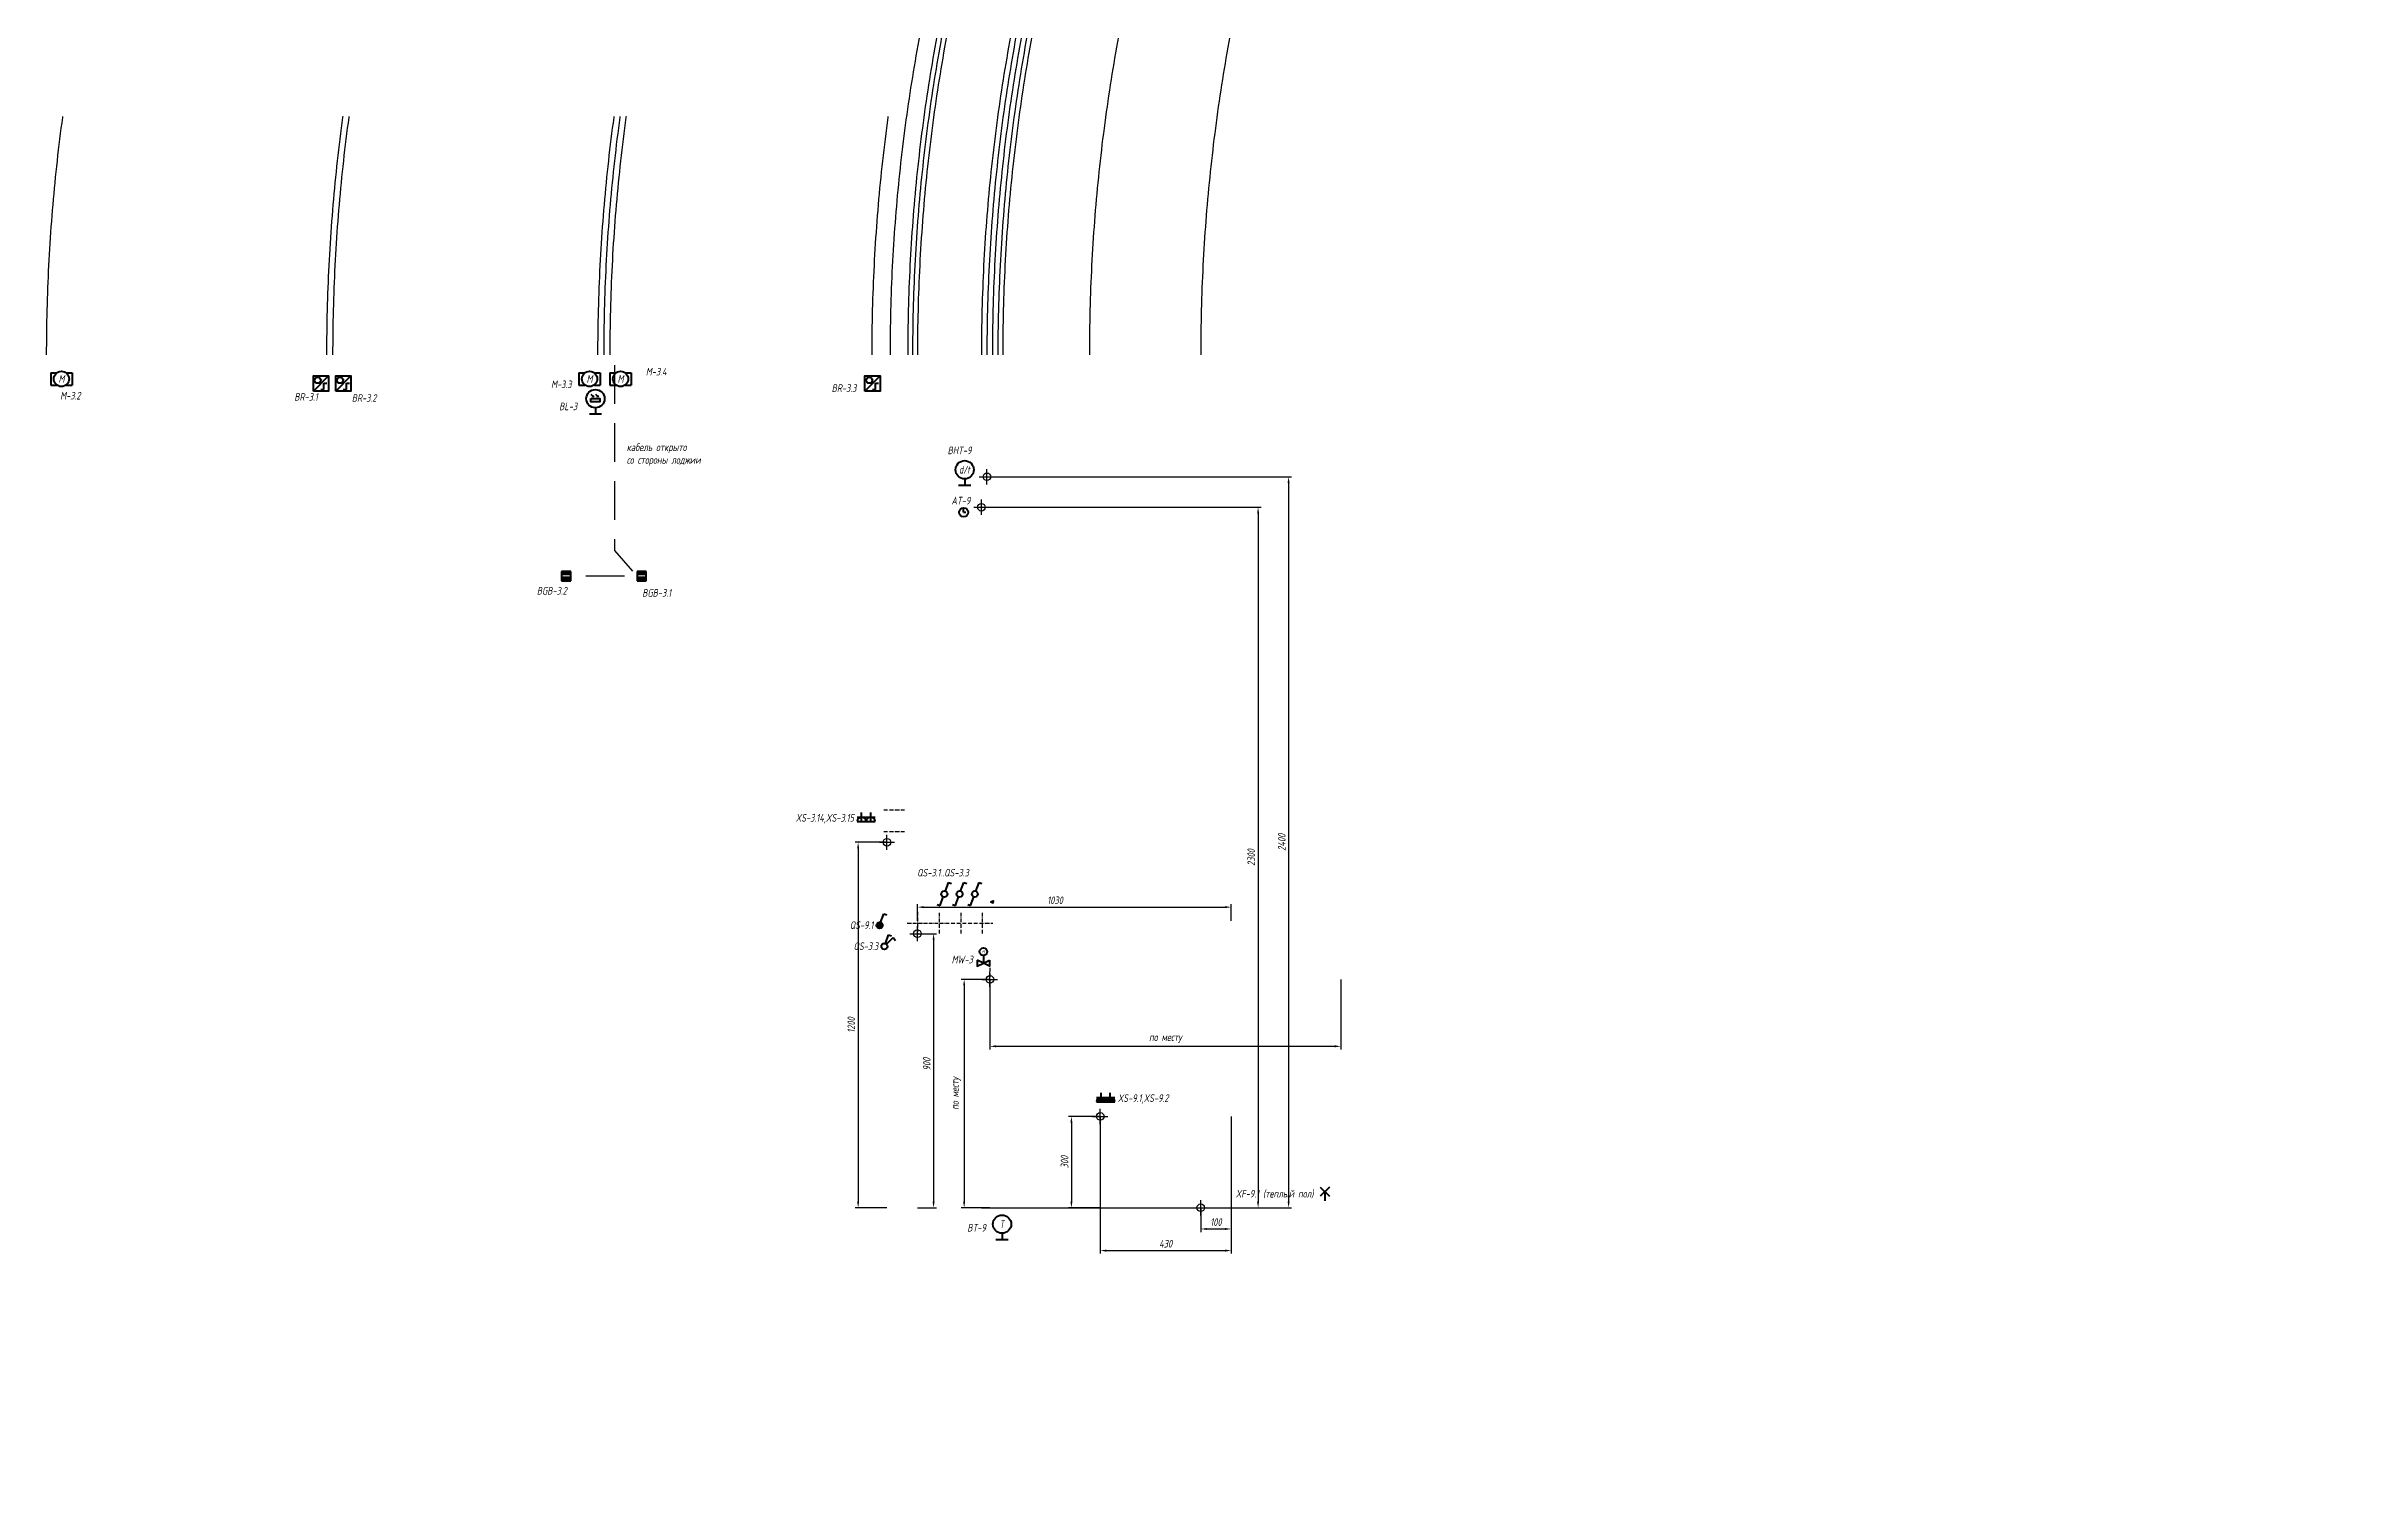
# Model space of a CAD drawing. Header units: millimetres. Extents: x -7022 to 24250, y -3577 to 31792.
# Drawn here: x -6872 to 729, y 22405 to 27099 of the extents above; entities that cross this region are included whole.
import ezdxf
from ezdxf.enums import TextEntityAlignment as Align

# ---------------------------------------------------------------- set-up
doc = ezdxf.new("R2010")
doc.units = ezdxf.units.MM
doc.header["$PDMODE"] = 34
doc.header["$PDSIZE"] = 25
doc.linetypes.add('ACAD_ISO10W100', pattern=[18.5, 12, -3, 0.5, -3])
doc.linetypes.add('DASHED', pattern=[19.05, 12.7, -6.35])
doc.layers.add('02 ЭОМ и СС', color=7, linetype='Continuous')
doc.layers.add('11 Привязка размеры', color=7, linetype='Continuous')
doc.layers.add('100 noprint', color=1, linetype='Continuous', plot=False)
doc.styles.get("Standard").update_dxf_attribs({"font": ''})
doc.styles.add('ГОСТ-ISOCPEUR', font='isocpeui.ttf', dxfattribs={"width": 0.8})
doc.styles.get('Standard').set_extended_font_data('Ubuntu')
doc.dimstyles.new('ISO-25', dxfattribs={"dimtxt": 2.5, "dimasz": 2.5, "dimexe": 1.25, "dimexo": 0.625, "dimtad": 1, "dimtxsty": 'Standard', "dimcen": 2.5, "dimadec": 0, "dimazin": 0, "dimtfac": 1, "dimtmove": 0, "dimatfit": 3, "dimfxl": 1, "dimarcsym": 0})

# ---------------------------------------------------------------- blocks, each defined once
blk = doc.blocks.new('*D31')
at = {"layer": '11 Привязка размеры', "color": 0, "lineweight": -2}
for p, q in [((-3412.2, 23585.1), (-3412.2, 23134.5)), ((-2982.2, 23585.1), (-2982.2, 23134.5)), ((-3392.2, 23144.5), (-3002.2, 23144.5))]:
    blk.add_line(p, q, dxfattribs=at)
at = {"layer": '11 Привязка размеры', "color": 0}
for points in [[(-3392.2, 23147.8), (-3392.2, 23141.1), (-3412.2, 23144.5)], [(-3002.2, 23141.1), (-3002.2, 23147.8), (-2982.2, 23144.5)]]:
    blk.add_solid(points, dxfattribs=at)
at = {"layer": 'Defpoints', "color": 0}
for p in [(-3412.2, 23585.1), (-2982.2, 23585.1), (-2982.2, 23144.5)]:
    blk.add_point(p, dxfattribs=at)
at = {"layer": '11 Привязка размеры', "color": 0, "insert": (-3197.2, 23167), "char_height": 25, "attachment_point": 5, "style": 'ГОСТ-ISOCPEUR'}
blk.add_mtext('430', dxfattribs=at)
blk = doc.blocks.new('*D32')
at = {"layer": '11 Привязка размеры', "color": 0, "lineweight": -2}
for p, q in [((-3412.2, 23585.1), (-3516.7, 23585.1)), ((-3506.7, 23565.1), (-3506.7, 23305.1)), ((-3412.2, 23285.1), (-3516.7, 23285.1))]:
    blk.add_line(p, q, dxfattribs=at)
at = {"layer": '11 Привязка размеры', "color": 0}
for points in [[(-3503.4, 23565.1), (-3510, 23565.1), (-3506.7, 23585.1)], [(-3510, 23305.1), (-3503.4, 23305.1), (-3506.7, 23285.1)]]:
    blk.add_solid(points, dxfattribs=at)
at = {"layer": 'Defpoints', "color": 0}
for p in [(-3412.2, 23585.1), (-3506.7, 23285.1), (-3412.2, 23285.1)]:
    blk.add_point(p, dxfattribs=at)
at = {"layer": '11 Привязка размеры', "color": 0, "insert": (-3529.2, 23435.1), "char_height": 25, "attachment_point": 5, "rotation": 90, "style": 'ГОСТ-ISOCPEUR'}
blk.add_mtext('300', dxfattribs=at)
blk = doc.blocks.new('*D33')
at = {"layer": '11 Привязка размеры', "color": 0, "lineweight": -2}
for p, q in [((-3082.2, 23285.1), (-3082.2, 23205.5)), ((-2982.2, 23285.1), (-2982.2, 23205.5)), ((-3062.2, 23215.5), (-3002.2, 23215.5))]:
    blk.add_line(p, q, dxfattribs=at)
at = {"layer": '11 Привязка размеры', "color": 0}
for points in [[(-3062.2, 23218.9), (-3062.2, 23212.2), (-3082.2, 23215.5)], [(-3002.2, 23212.2), (-3002.2, 23218.9), (-2982.2, 23215.5)]]:
    blk.add_solid(points, dxfattribs=at)
at = {"layer": 'Defpoints', "color": 0}
for p in [(-3082.2, 23285.1), (-2982.2, 23285.1), (-2982.2, 23215.5)]:
    blk.add_point(p, dxfattribs=at)
at = {"layer": '11 Привязка размеры', "color": 0, "insert": (-3032.2, 23238), "char_height": 25, "attachment_point": 5, "style": 'ГОСТ-ISOCPEUR'}
blk.add_mtext('100', dxfattribs=at)
blk = doc.blocks.new('*D34')
at = {"layer": '11 Привязка размеры', "color": 0, "lineweight": -2}
for p, q in [((-4012.2, 24185.1), (-3949.1, 24185.1)), ((-3959.1, 24165.1), (-3959.1, 23305.1)), ((-4012.2, 23285.1), (-3949.1, 23285.1))]:
    blk.add_line(p, q, dxfattribs=at)
at = {"layer": '11 Привязка размеры', "color": 0}
for points in [[(-3955.8, 24165.1), (-3962.5, 24165.1), (-3959.1, 24185.1)], [(-3962.5, 23305.1), (-3955.8, 23305.1), (-3959.1, 23285.1)]]:
    blk.add_solid(points, dxfattribs=at)
at = {"layer": 'Defpoints', "color": 0}
for p in [(-4012.2, 24185.1), (-4012.2, 23285.1), (-3959.1, 23285.1)]:
    blk.add_point(p, dxfattribs=at)
at = {"layer": '11 Привязка размеры', "color": 0, "insert": (-3981.6, 23756.3), "char_height": 25, "attachment_point": 5, "rotation": 90, "style": 'ГОСТ-ISOCPEUR'}
blk.add_mtext('900', dxfattribs=at)
blk = doc.blocks.new('*D35')
at = {"layer": '11 Привязка размеры', "color": 0, "lineweight": -2}
for p, q in [((-4012.2, 24227.6), (-4012.2, 24282.2)), ((-3992.2, 24272.2), (-3002.2, 24272.2)), ((-2982.2, 24227.6), (-2982.2, 24282.2))]:
    blk.add_line(p, q, dxfattribs=at)
at = {"layer": '11 Привязка размеры', "color": 0}
for points in [[(-3992.2, 24275.5), (-3992.2, 24268.8), (-4012.2, 24272.2)], [(-3002.2, 24268.8), (-3002.2, 24275.5), (-2982.2, 24272.2)]]:
    blk.add_solid(points, dxfattribs=at)
at = {"layer": 'Defpoints', "color": 0}
for p in [(-2982.2, 24272.2), (-4012.2, 24227.6), (-2982.2, 24227.6)]:
    blk.add_point(p, dxfattribs=at)
at = {"layer": '11 Привязка размеры', "color": 0, "insert": (-3560.4, 24294.7), "char_height": 25, "attachment_point": 5, "style": 'ГОСТ-ISOCPEUR'}
blk.add_mtext('1030', dxfattribs=at)
blk = doc.blocks.new('геркон')
at = {"lineweight": -2}
for points in [[(3, 2), (3, 3), (0, 3), (0, 2)], [(3, 0), (3, 1), (0, 1), (0, 0)]]:
    blk.add_hatch(color=0, dxfattribs=at).paths.add_polyline_path(points)
at = {"color": 0, "lineweight": -2}
for p, q in [((0, 0), (0, 3)), ((0, 3), (3, 3)), ((0, 2), (3, 2)), ((0, 1), (3, 1)), ((3, 0), (0, 0)), ((3, 3), (3, 0))]:
    blk.add_line(p, q, dxfattribs=at)
blk = doc.blocks.new('*D39')
at = {"layer": '11 Привязка размеры', "color": 0, "lineweight": -2}
for p, q in [((-4112.2, 24485.1), (-4216.9, 24485.1)), ((-4206.9, 24465.1), (-4206.9, 23305.1)), ((-4112.2, 23285.1), (-4216.9, 23285.1))]:
    blk.add_line(p, q, dxfattribs=at)
at = {"layer": '11 Привязка размеры', "color": 0}
for points in [[(-4203.6, 24465.1), (-4210.2, 24465.1), (-4206.9, 24485.1)], [(-4210.2, 23305.1), (-4203.6, 23305.1), (-4206.9, 23285.1)]]:
    blk.add_solid(points, dxfattribs=at)
at = {"layer": 'Defpoints', "color": 0}
for p in [(-4112.2, 24485.1), (-4206.9, 23285.1), (-4112.2, 23285.1)]:
    blk.add_point(p, dxfattribs=at)
at = {"layer": '11 Привязка размеры', "color": 0, "insert": (-4229.4, 23885.1), "char_height": 25, "attachment_point": 5, "rotation": 90, "style": 'ГОСТ-ISOCPEUR'}
blk.add_mtext('1200', dxfattribs=at)
blk = doc.blocks.new('*D40')
at = {"layer": '11 Привязка размеры', "color": 0, "lineweight": -2}
for p, q in [((-3802.2, 25585.1), (-2883.8, 25585.1)), ((-2893.8, 25565.1), (-2893.8, 23305.1)), ((-3802.2, 23285.1), (-2883.8, 23285.1))]:
    blk.add_line(p, q, dxfattribs=at)
at = {"layer": '11 Привязка размеры', "color": 0}
for points in [[(-2890.5, 25565.1), (-2897.1, 25565.1), (-2893.8, 25585.1)], [(-2897.1, 23305.1), (-2890.5, 23305.1), (-2893.8, 23285.1)]]:
    blk.add_solid(points, dxfattribs=at)
at = {"layer": 'Defpoints', "color": 0}
for p in [(-3802.2, 25585.1), (-3802.2, 23285.1), (-2893.8, 23285.1)]:
    blk.add_point(p, dxfattribs=at)
at = {"layer": '11 Привязка размеры', "color": 0, "insert": (-2916.3, 24435.1), "char_height": 25, "attachment_point": 5, "rotation": 90, "style": 'ГОСТ-ISOCPEUR'}
blk.add_mtext('2300', dxfattribs=at)
blk = doc.blocks.new('*D41')
at = {"layer": '11 Привязка размеры', "color": 0, "lineweight": -2}
for p, q in [((-3784.2, 25685.1), (-2783.6, 25685.1)), ((-2793.6, 25665.1), (-2793.6, 23305.1)), ((-3801.6, 23285.1), (-2783.6, 23285.1))]:
    blk.add_line(p, q, dxfattribs=at)
at = {"layer": '11 Привязка размеры', "color": 0}
for points in [[(-2790.3, 25665.1), (-2796.9, 25665.1), (-2793.6, 25685.1)], [(-2796.9, 23305.1), (-2790.3, 23305.1), (-2793.6, 23285.1)]]:
    blk.add_solid(points, dxfattribs=at)
at = {"layer": 'Defpoints', "color": 0}
for p in [(-3784.2, 25685.1), (-3801.6, 23285.1), (-2793.6, 23285.1)]:
    blk.add_point(p, dxfattribs=at)
at = {"layer": '11 Привязка размеры', "color": 0, "insert": (-2816.1, 24485.1), "char_height": 25, "attachment_point": 5, "rotation": 90, "style": 'ГОСТ-ISOCPEUR'}
blk.add_mtext('2400', dxfattribs=at)
blk = doc.blocks.new('*D42')
at = {"layer": '11 Привязка размеры', "color": 0, "lineweight": -2}
for p, q in [((-3774.2, 24035.1), (-3774.2, 23805.2)), ((-2622.2, 24035.1), (-2622.2, 23805.2)), ((-3754.2, 23815.2), (-2642.2, 23815.2))]:
    blk.add_line(p, q, dxfattribs=at)
at = {"layer": '11 Привязка размеры', "color": 0}
for points in [[(-3754.2, 23818.6), (-3754.2, 23811.9), (-3774.2, 23815.2)], [(-2642.2, 23811.9), (-2642.2, 23818.6), (-2622.2, 23815.2)]]:
    blk.add_solid(points, dxfattribs=at)
at = {"layer": 'Defpoints', "color": 0}
for p in [(-3774.2, 24035.1), (-2622.2, 24035.1), (-2622.2, 23815.2)]:
    blk.add_point(p, dxfattribs=at)
at = {"layer": '11 Привязка размеры', "color": 0, "insert": (-3198.2, 23841.9), "char_height": 25, "attachment_point": 5, "style": 'ГОСТ-ISOCPEUR'}
blk.add_mtext('по месту', dxfattribs=at)
blk = doc.blocks.new('*D43')
at = {"layer": '11 Привязка размеры', "color": 0, "lineweight": -2}
for p, q in [((-3774.2, 24035.1), (-3868.8, 24035.1)), ((-3858.8, 24015.1), (-3858.8, 23305.1)), ((-3774.2, 23285.1), (-3868.8, 23285.1))]:
    blk.add_line(p, q, dxfattribs=at)
at = {"layer": '11 Привязка размеры', "color": 0}
for points in [[(-3855.5, 24015.1), (-3862.2, 24015.1), (-3858.8, 24035.1)], [(-3862.2, 23305.1), (-3855.5, 23305.1), (-3858.8, 23285.1)]]:
    blk.add_solid(points, dxfattribs=at)
at = {"layer": 'Defpoints', "color": 0}
for p in [(-3774.2, 24035.1), (-3858.8, 23285.1), (-3774.2, 23285.1)]:
    blk.add_point(p, dxfattribs=at)
at = {"layer": '11 Привязка размеры', "color": 0, "insert": (-3885.5, 23660.1), "char_height": 25, "attachment_point": 5, "rotation": 90, "style": 'ГОСТ-ISOCPEUR'}
blk.add_mtext('по месту', dxfattribs=at)
blk = doc.blocks.new('розетка скрытая трехполюсная')
at = {"color": 0, "lineweight": -2}
for p, q in [((-1.5, 1.5), (1.5, 1.5)), ((-1.5, 0), (1.5, 0)), ((0, 0), (0, 3))]:
    blk.add_line(p, q, dxfattribs=at)
blk.add_arc((0, 0), 1.5, 0, 180, dxfattribs=at)
blk = doc.blocks.new('кнопка 2')
at = {"color": 0, "lineweight": -2}
for p, q in [((0.35, 0.94), (1.39, 3.78)), ((0.71, 0.71), (2.93, 2.93)), ((1.39, 3.78), (2.34, 3.45)), ((2.93, 2.93), (3.66, 2))]:
    blk.add_line(p, q, dxfattribs=at)
blk.add_circle((0, 0), 1, dxfattribs=at)
blk = doc.blocks.new('кнопка 1 открытая IP44')
at = {"lineweight": -2}
blk.add_hatch(color=0, dxfattribs=at).paths.add_polyline_path([(-1, 0, 1), (1, 0, 1)])
at = {"color": 0, "lineweight": -2}
for p, q in [((0.35, 0.94), (1.39, 3.78)), ((1.39, 3.78), (2.34, 3.45))]:
    blk.add_line(p, q, dxfattribs=at)
blk.add_circle((0, 0), 1, dxfattribs=at)
blk = doc.blocks.new('кнопка жалюзи')
at = {"color": 0, "lineweight": -2}
for p, q in [((0.35, 0.94), (1.39, 3.78)), ((1.39, 3.78), (2.34, 3.45)), ((-2.34, -3.45), (-1.39, -3.78)), ((-1.39, -3.78), (-0.35, -0.94))]:
    blk.add_line(p, q, dxfattribs=at)
blk.add_circle((0, 0), 1, dxfattribs=at)
blk = doc.blocks.new('вентиль с электроприводом')
at = {"color": 0, "linetype": 'DASHED', "lineweight": -2}
blk.add_line((0, 2.5), (0, 0), dxfattribs=at)
at = {"color": 0, "lineweight": -2}
for points in [[(-2, 1), (-2, -1), (0, 0), (-2, 1)], [(2, 1), (2, -1), (0, 0), (2, 1)]]:
    blk.add_lwpolyline(points, dxfattribs=at)
blk.add_circle((0, 3.75), 1.25, dxfattribs=at)
at = {"color": 0, "lineweight": -2, "style": 'ГОСТ-ISOCPEUR', "width": 0.8}
blk.add_text('M', height=1, rotation=360, dxfattribs=at).set_placement((0, 3.75), align=Align.MIDDLE_CENTER)
blk = doc.blocks.new('датчик температуры')
at = {"color": 0, "lineweight": -2}
for p, q in [((-2, 0), (2, 0)), ((0, 2), (0, 0))]:
    blk.add_line(p, q, dxfattribs=at)
blk.add_circle((0, 5), 3, dxfattribs=at)
at = {"color": 0, "lineweight": -2, "style": 'ГОСТ-ISOCPEUR', "width": 0.6}
blk.add_text('T', height=2.5, rotation=360, dxfattribs=at).set_placement((-0.01, 5), align=Align.MIDDLE_CENTER)
blk = doc.blocks.new('часы')
at = {"color": 0, "lineweight": -2}
for q in [(9893.5, 982.52), (9894.25, 981.52)]:
    blk.add_line((9893.5, 981.52), q, dxfattribs=at)
blk.add_circle((9893.5, 981.52), 1.5, dxfattribs=at)
blk = doc.blocks.new('датчик температуры и влажности')
at = {"color": 0, "lineweight": -2}
for p, q in [((-2, 0), (2, 0)), ((0, 2), (0, 0))]:
    blk.add_line(p, q, dxfattribs=at)
blk.add_circle((0, 5), 3, dxfattribs=at)
at = {"color": 0, "lineweight": -2, "style": 'ГОСТ-ISOCPEUR', "width": 0.6}
blk.add_text('d/t', height=2.5, rotation=360, dxfattribs=at).set_placement((-0.01, 5), align=Align.MIDDLE_CENTER)
blk = doc.blocks.new('розетка скрытая трехполюсная IP54')
at = {"lineweight": -2}
h = blk.add_hatch(color=0, dxfattribs=at)
h.paths.add_polyline_path([(0, 0), (0, 1.5, 0.414214), (-1.5, 0)])
h.paths.add_polyline_path([(1.5, 0, 0.414214), (0, 1.5), (0, 0)])
at = {"color": 0, "lineweight": -2}
for p, q in [((-1.5, 1.5), (1.5, 1.5)), ((-1.5, 0), (1.5, 0)), ((0, 0), (0, 3))]:
    blk.add_line(p, q, dxfattribs=at)
blk.add_arc((0, 0), 1.5, 0, 180, dxfattribs=at)
blk = doc.blocks.new('стац. точка')
at = {"color": 0, "lineweight": -2}
for p, q in [((-1.5, 1.5), (1.5, -1.5)), ((1.5, 1.5), (-1.5, -1.5)), ((0, 0), (0, -3))]:
    blk.add_line(p, q, dxfattribs=at)
blk = doc.blocks.new('фотоэлемент')
at = {"color": 0, "lineweight": -2}
for p, q in [((-2, 0), (2, 0)), ((-1.48, 6.52), (-0.51, 5.55)), ((-0.51, 5.55), (-1.02, 5.74)), ((-0.51, 5.55), (-0.7, 6.06)), ((0, 2), (0, 0)), ((0.02, 6.52), (0.99, 5.55)), ((0.99, 5.55), (0.48, 5.74)), ((0.99, 5.55), (0.8, 6.06))]:
    blk.add_line(p, q, dxfattribs=at)
blk.add_lwpolyline([(-1.5, 5), (1.5, 5), (1.5, 4), (-1.5, 4)], close=True, dxfattribs=at)
blk.add_circle((0, 5), 3, dxfattribs=at)
blk = doc.blocks.new('электродвигатель')
at = {"color": 0, "lineweight": -2}
for p, q in [((0, 4), (0, 0)), ((0, 4), (2, 4)), ((0, 0), (2, 0)), ((5, 4), (7, 4)), ((5, 0), (7, 0)), ((7, 4), (7, 0))]:
    blk.add_line(p, q, dxfattribs=at)
blk.add_circle((3.5, 2), 2.5, dxfattribs=at)
at = {"color": 0, "lineweight": -2, "style": 'ГОСТ-ISOCPEUR', "width": 0.8}
blk.add_text('M', height=2.5, rotation=360, dxfattribs=at).set_placement((3.5, 2), align=Align.MIDDLE_CENTER)
blk = doc.blocks.new('энкодер')
at = {"color": 0, "lineweight": -2}
for p, q in [((0, 0), (5, 5)), ((2.43, 3.56), (2.2, 3.9)), ((2.43, 3.56), (2.66, 3.9)), ((2.48, 0.56), (3.48, 0.56)), ((3.48, 0.56), (3.48, 2.56)), ((3.48, 2.56), (4.48, 2.56))]:
    blk.add_line(p, q, dxfattribs=at)
blk.add_lwpolyline([(0, 0), (0, 5), (5, 5), (5, 0)], close=True, dxfattribs=at)
blk.add_circle((1.43, 3.56), 1, dxfattribs=at)

msp = doc.modelspace()

# ---------------------------------------------------------------- linework, layer by layer
at = {"layer": '02 ЭОМ и СС', "linetype": 'DASHED', "ltscale": 10, "flags": 128}
msp.add_lwpolyline([(-5006.4, 26052.1), (-5006.4, 25442.9), (-4932.7, 25359), (-5150.6, 25359)], dxfattribs=at)
at = {"layer": '02 ЭОМ и СС', "color": 1}
for centre in [(-3769.3, 24289.3), (-3769.3, 24289.3), (-3764.8, 24287), (-3764.8, 24287), (-3764.5, 24291.9), (-3764.5, 24291.9)]:
    msp.add_circle(centre, 2.4, dxfattribs=at)
at = {"layer": '100 noprint', "color": 1, "linetype": 'ACAD_ISO10W100', "lineweight": -2, "ltscale": 100, "flags": 128}
for points in [[(4541.2, 13630.1), (4541.2, 26085.1, 1), (-6872.2, 26085.1)], [(5461.2, 13630.1), (5461.2, 26085.1, 1), (-5952.2, 26085.1)], [(5481.2, 13630.1), (5481.2, 26085.1, 1), (-5932.2, 26085.1)], [(6351.2, 13630.1), (6351.2, 26085.1, 1), (-5062.2, 26085.1)], [(6371.2, 13630.1), (6371.2, 26085.1, 1), (-5042.2, 26085.1)], [(6391.2, 13630.1), (6391.2, 26085.1, 1), (-5022.2, 26085.1)], [(7251.2, 13630.1), (7251.2, 26085.1, 1), (-4162.2, 26085.1)], [(7369.2, 13240.1), (7369.2, 26085.1, 1), (-4044.2, 26085.1)], [(7385.2, 13240.1), (7385.2, 26085.1, 1), (-4028.2, 26085.1)], [(7401.2, 13240.1), (7401.2, 26085.1, 1), (-4012.2, 26085.1)], [(7611.2, 13240.1), (7611.2, 26085.1, 1), (-3802.2, 26085.1)], [(7629.2, 13240.1), (7629.2, 26085.1, 1), (-3784.2, 26085.1)], [(7647.2, 13240.1), (7647.2, 26085.1, 1), (-3766.2, 26085.1)], [(7665.2, 13240.1), (7665.2, 26085.1, 1), (-3748.2, 26085.1)], [(7681.2, 13240.1), (7681.2, 26085.1, 1), (-3732.2, 26085.1)], [(7965.7, 13240.1), (7965.7, 26085.1, 1), (-3447.7, 26085.1)], [(8331.2, 13240.1), (8331.2, 26085.1, 1), (-3082.2, 26085.1)]]:
    msp.add_lwpolyline(points, format="xyb", dxfattribs=at)
at = {"layer": '100 noprint', "color": 1, "linetype": 'ACAD_ISO10W100', "lineweight": -2, "ltscale": 100}
msp.add_lwpolyline([(7191.2, 13630.1), (7191.2, 26085.1, 1), (-4102.2, 26085.1)], format="xyb", dxfattribs=at)
at = {"layer": '11 Привязка размеры', "linetype": 'ACAD_ISO10W100'}
for p, q in [((-4055.2, 24590.1), (-4122.2, 24590.1)), ((-4055.2, 24590.1), (-4122.2, 24590.1)), ((-4055.2, 24519.1), (-4122.2, 24519.1)), ((-4055.2, 24519.1), (-4122.2, 24519.1)), ((-4012.2, 24257), (-4012.2, 24181.2)), ((-4012.2, 24257), (-4012.2, 24181.2)), ((-3941.2, 24253.1), (-3941.2, 24185.1)), ((-3941.2, 24253.1), (-3941.2, 24185.1)), ((-3870.2, 24253.1), (-3870.2, 24185.1)), ((-3870.2, 24253.1), (-3870.2, 24185.1)), ((-3799.2, 24253.1), (-3799.2, 24185.1)), ((-3799.2, 24253.1), (-3799.2, 24185.1)), ((-4046.2, 24219.1), (-3978.2, 24219.1)), ((-4046.2, 24219.1), (-3978.2, 24219.1)), ((-3975.2, 24219.1), (-3765.2, 24219.1)), ((-3975.2, 24219.1), (-3765.2, 24219.1)), ((-3774.2, 24073), (-3774.2, 23997.2)), ((-3774.2, 24073), (-3774.2, 23997.2))]:
    msp.add_line(p, q, dxfattribs=at)
at = {"layer": '11 Привязка размеры', "lineweight": -2}
for p in [(-3784.2, 25685.1), (-3784.2, 25685.1), (-3802.2, 25585.1), (-3802.2, 25585.1), (-4112.2, 24485.1), (-4112.2, 24485.1), (-4012.2, 24185.1), (-4012.2, 24185.1), (-3774.2, 24035), (-3774.2, 24035), (-3412.2, 23585.1), (-3412.2, 23585.1), (-3082.2, 23285.1), (-3082.2, 23285.1)]:
    msp.add_point(p, dxfattribs=at)

# ---------------------------------------------------------------- block references
at = {"layer": '02 ЭОМ и СС', "lineweight": 40, "yscale": 10, "zscale": 10}
for name, p, xscale in [('электродвигатель', (-6857.5, 25986.5), 10), ('энкодер', (-5995.5, 25966.5), 10), ('энкодер', (-5921.9, 25966.5), 10), ('электродвигатель', (-5123.7, 25986.5), 10), ('электродвигатель', (-5021.8, 25986.5), 10), ('энкодер', (-4184.8, 25966.5), 10), ('фотоэлемент', (-5069.4, 25891.7), 10), ('датчик температуры и влажности', (-3857, 25658.2), 10), ('геркон', (-5150.6, 25344), -10), ('геркон', (-4902.7, 25344), -10), ('кнопка жалюзи', (-3923.8, 24315.2), 10), ('кнопка жалюзи', (-3873.8, 24315.2), 10), ('кнопка жалюзи', (-3823.8, 24315.2), 10), ('датчик температуры', (-3734.4, 23181.2), 10)]:
    msp.add_blockref(name, p, dxfattribs=dict(at, xscale=xscale))
at = {"layer": '02 ЭОМ и СС', "color": 5, "lineweight": 40, "xscale": 10, "yscale": 10, "zscale": 10}
for name, p in [('часы', (-102795.7, 15753.4)), ('стац. точка', (-2674.7, 23337.9))]:
    msp.add_blockref(name, p, dxfattribs=at)
at = {"layer": '02 ЭОМ и СС', "color": 1, "lineweight": 40, "xscale": 10, "yscale": 10, "zscale": 10}
for name, p in [('розетка скрытая трехполюсная', (-4195.5, 24552.9)), ('розетка скрытая трехполюсная', (-4165.5, 24552.9)), ('розетка скрытая трехполюсная IP54', (-3409.5, 23632.6)), ('розетка скрытая трехполюсная IP54', (-3379.5, 23632.6))]:
    msp.add_blockref(name, p, dxfattribs=at)
at = {"layer": '02 ЭОМ и СС', "color": 3, "lineweight": 40, "xscale": 10, "yscale": 10, "zscale": 10}
for name, p in [('кнопка 1 открытая IP44', (-4136.5, 24212.4)), ('кнопка 2', (-4120.7, 24143.2))]:
    msp.add_blockref(name, p, dxfattribs=at)
at = {"layer": '02 ЭОМ и СС', "color": 2, "lineweight": 40, "xscale": 10, "yscale": 10, "zscale": 10}
msp.add_blockref('вентиль с электроприводом', (-3795.6, 24088.4), dxfattribs=at)

# ---------------------------------------------------------------- texts
at = {"layer": '02 ЭОМ и СС', "linetype": 'Continuous', "style": 'ГОСТ-ISOCPEUR', "width": 0.8}
for s, p in [('M-3.3', (-5147.9, 25976.3)), ('M-3.4', (-4835.8, 26017.7)), ('M-3.2', (-6759.9, 25938.9)), ('BR-3.1', (-5980.8, 25935.1)), ('BR-3.2', (-5788.4, 25931.3)), ('BL-3', (-5129.3, 25903.8)), ('BR-3.3', (-4212.5, 25963.9)), ('BHT-9', (-3834.7, 25759.4)), ('AT-9', (-3838.5, 25594.4)), ('BGB-3.2', (-5163.3, 25298.4)), ('BGB-3.1', (-4820.9, 25291.5)), ('XS-3.14,XS-3.15', (-4220.5, 24552.9)), ('QS-9.1', (-4156.7, 24200.6)), ('QS-3.3', (-4140.9, 24131.5)), ('MW-3', (-3830.3, 24087.9)), ('BT-9', (-3787.3, 23207))]:
    msp.add_text(s, height=25, dxfattribs=at).set_placement(p, align=Align.RIGHT)
for s, p in [('QS-3.1..QS-3.3', (-4013.2, 24372.8)), ('XS-9.1,XS-9.2', (-3354.5, 23632.6))]:
    msp.add_text(s, height=25, dxfattribs=at).set_placement(p)
at = {"layer": '02 ЭОМ и СС', "color": 7, "linetype": 'Continuous', "style": 'ГОСТ-ISOCPEUR', "width": 0.8}
msp.add_text('XF-9.1 (теплый пол)', height=25, dxfattribs=at).set_placement((-2711.7, 23318.8), align=Align.RIGHT)
at = {"layer": '02 ЭОМ и СС', "insert": (-4966.6, 25794.7), "char_height": 25, "width": 270.313, "attachment_point": 1, "style": 'ГОСТ-ISOCPEUR'}
msp.add_mtext('{кабель открыто\\Pсо стороны лоджии}', dxfattribs=at)
at = {"layer": '02 ЭОМ и СС', "color": 1, "char_height": 0.5, "width": 2.817, "attachment_point": 1}
for insert in [(-3770.6, 24291), (-3770.6, 24291), (-3766.1, 24288.6), (-3766.1, 24288.6), (-3765.8, 24293.5), (-3765.8, 24293.5)]:
    msp.add_mtext('{UTP 2х2х0,52 мм}', dxfattribs=dict(at, insert=insert))

# ---------------------------------------------------------------- dimensions: what is measured, and where the dimension line sits
at = {"layer": '11 Привязка размеры'}
for base, p1, p2, picture, middle in [((-2793.6, 23285.1), (-3784.2, 25685.1), (-3801.6, 23285.1), '*D41', (-2793.6, 24485.1)), ((-2893.8, 23285.1), (-3802.2, 25585.1), (-3802.2, 23285.1), '*D40', (-2893.8, 24435.1)), ((-3959.1, 23285.1), (-4012.2, 24185.1), (-4012.2, 23285.1), '*D34', (-3959.1, 23756.3))]:
    dim = msp.add_linear_dim(base=base, p1=p1, p2=p2, angle=90, dimstyle='ISO-25', override={"dimtxt": 25, "dimasz": 20, "dimexe": 10, "dimexo": 0, "dimgap": 10, "dimdec": 0, "dimtxsty": 'ГОСТ-ISOCPEUR'}, dxfattribs=at)
    dim.commit()
    dim.dimension.update_dxf_attribs({"geometry": picture, "text_midpoint": middle, "dimtype": 160})
for base, p1, p2, picture, middle in [((-4206.9, 23285.1), (-4112.2, 24485.1), (-4112.2, 23285.1), '*D39', (-4229.4, 23885.1)), ((-3506.7, 23285.1), (-3412.2, 23585.1), (-3412.2, 23285.1), '*D32', (-3529.2, 23435.1))]:
    dim = msp.add_linear_dim(base=base, p1=p1, p2=p2, angle=90, dimstyle='ISO-25', override={"dimtxt": 25, "dimasz": 20, "dimexe": 10, "dimexo": 0, "dimgap": 10, "dimdec": 0, "dimtxsty": 'ГОСТ-ISOCPEUR'}, dxfattribs=at)
    dim.commit()
    dim.dimension.update_dxf_attribs({"geometry": picture, "text_midpoint": middle})
for base, p1, p2, picture, middle in [((-2982.2, 24272.2), (-4012.2, 24227.6), (-2982.2, 24227.6), '*D35', (-3560.4, 24272.2)), ((-2982.2, 23144.5), (-3412.2, 23585.1), (-2982.2, 23585.1), '*D31', (-3197.2, 23144.5))]:
    dim = msp.add_linear_dim(base=base, p1=p1, p2=p2, dimstyle='ISO-25', override={"dimtxt": 25, "dimasz": 20, "dimexe": 10, "dimexo": 0, "dimgap": 10, "dimdec": 0, "dimtxsty": 'ГОСТ-ISOCPEUR'}, dxfattribs=at)
    dim.commit()
    dim.dimension.update_dxf_attribs({"geometry": picture, "text_midpoint": middle, "dimtype": 160})
dim = msp.add_linear_dim(base=(-3858.8, 23285.1), p1=(-3774.2, 24035.1), p2=(-3774.2, 23285.1), angle=90, text='по месту', dimstyle='ISO-25', override={"dimtxt": 25, "dimasz": 20, "dimexe": 10, "dimexo": 0, "dimgap": 10, "dimdec": 0, "dimtxsty": 'ГОСТ-ISOCPEUR'}, dxfattribs=at)
dim.commit()
dim.dimension.update_dxf_attribs({"geometry": '*D43', "text_midpoint": (-3885.5, 23660.1)})
dim = msp.add_linear_dim(base=(-2622.2, 23815.2), p1=(-3774.2, 24035.1), p2=(-2622.2, 24035.1), text='по месту', dimstyle='ISO-25', override={"dimtxt": 25, "dimasz": 20, "dimexe": 10, "dimexo": 0, "dimgap": 10, "dimdec": 0, "dimtxsty": 'ГОСТ-ISOCPEUR'}, dxfattribs=at)
dim.commit()
dim.dimension.update_dxf_attribs({"geometry": '*D42', "text_midpoint": (-3198.2, 23841.9)})
dim = msp.add_linear_dim(base=(-2982.2, 23215.5), p1=(-3082.2, 23285.1), p2=(-2982.2, 23285.1), dimstyle='ISO-25', override={"dimtxt": 25, "dimasz": 20, "dimexe": 10, "dimexo": 0, "dimgap": 10, "dimdec": 0, "dimtxsty": 'ГОСТ-ISOCPEUR'}, dxfattribs=at)
dim.commit()
dim.dimension.update_dxf_attribs({"geometry": '*D33', "text_midpoint": (-3032.2, 23238)})

doc.saveas('drawing.dxf')
